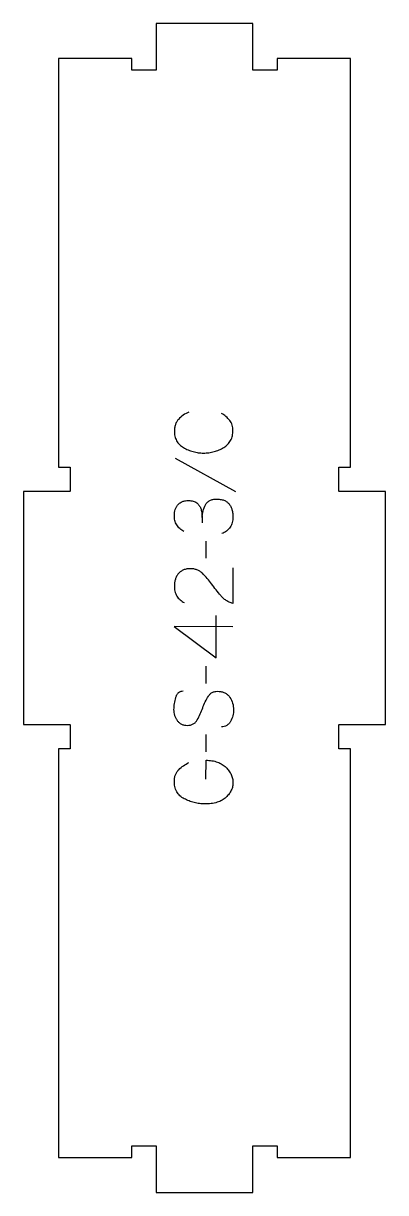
# Model space of a CAD drawing. Extents: x 0 to 186, y 0 to 600.
import ezdxf

# ---------------------------------------------------------------- set-up
doc = ezdxf.new("R2010")
doc.units = 0
doc.layers.add('1_ANYTOOL_1MMDEEP_LABELS_S', color=2, linetype='CONTINUOUS')
doc.layers.add('4_ANYTOOL_CUTTHROUGH_OUTSI', color=5, linetype='CONTINUOUS')

msp = doc.modelspace()

# ---------------------------------------------------------------- linework, layer by layer
at = {"layer": '1_ANYTOOL_1MMDEEP_LABELS_S'}
for p, q in [((77.771428, 376.592855), (108.542856, 359.407141)), ((93.414285, 334.078569), (93.499999, 325.292855)), ((98.642856, 274.164284), (98.642856, 295.935712)), ((93.414285, 269.878569), (93.499999, 261.092855)), ((93.414285, 234.821426), (93.499999, 226.035712))]:
    msp.add_line(p, q, dxfattribs=at)
for points in [[(84.799999, 400.207141, 0.059291), (81.870583, 398.67098, 0.066881), (79.421428, 396.457141, 0.04529), (78.497551, 395.140155, 0.046757), (77.830356, 393.676784, 0.04633), (77.426025, 392.036871, 0.037303), (77.299999, 390.349998, 0.054828), (77.575585, 387.844357, 0.073548), (78.473214, 385.501784, 0.073729), (80.001446, 383.532462, 0.056205), (81.992856, 382.014284, 0.033355), (84.382732, 380.793114, 0.034965), (86.916071, 379.908926, 0.034911), (89.584078, 379.378899, 0.031589), (92.299999, 379.207141, 0.032085), (95.016628, 379.381644, 0.035383), (97.683928, 379.919641, 0.035431), (100.219085, 380.818129, 0.033598), (102.607142, 382.057141, 0.058628), (104.608027, 383.619342, 0.073381), (106.126785, 385.641069, 0.072539), (107.027839, 388.087042, 0.05208), (107.299999, 390.692855, 0.033243), (107.204063, 392.13423, 0.042283), (106.892856, 393.542855, 0.042766), (106.385767, 394.785552, 0.044269), (105.671428, 395.921426, 0.055485), (103.756527, 397.933221, 0.045948), (101.471428, 399.521426)], [(82.228571, 339.049998, -0.060092), (80.142437, 340.438215, -0.080583), (78.532142, 342.339284, -0.079919), (77.584377, 344.695349, -0.055798), (77.299999, 347.235712, -0.035013), (77.409087, 348.791612, -0.047512), (77.771428, 350.305355, -0.048382), (78.357468, 351.59478, -0.050886), (79.185714, 352.742855, -0.060051), (80.232501, 353.668759, -0.058597), (81.467856, 354.323212, -0.056917), (82.978772, 354.719342, -0.03878), (84.542856, 354.821426, -0.02544), (85.780574, 354.758411, -0.041152), (86.996428, 354.532141, -0.042175), (87.936699, 354.188327, -0.059142), (88.785714, 353.664284, -0.068767), (90.018208, 352.373587, -0.072211), (90.842856, 350.792855, -0.043093), (91.310449, 348.965743, -0.035742), (91.485714, 347.085712, -0.002283), (91.517106, 345.232248, -0.003092), (91.528571, 343.378569)], [(91.528571, 346.164284, -0.052004), (92.041373, 349.497366, -0.057563), (93.264285, 352.635712, -0.070633), (94.188889, 353.910248, -0.079113), (95.444642, 354.853569, -0.075641), (97.0995, 355.430357, -0.046128), (98.857142, 355.592855, -0.033924), (100.823917, 355.459258, -0.057836), (102.724999, 354.971426, -0.060832), (104.153974, 354.212449, -0.072757), (105.328571, 353.107141, -0.05358), (106.209652, 351.712549, -0.043301), (106.807142, 350.171426, -0.042335), (107.189392, 348.272939, -0.028525), (107.299999, 346.335712, -0.059964), (106.973641, 343.624211, -0.089395), (105.874999, 341.149998, -0.089624), (103.990553, 339.22583, -0.061164), (101.599999, 337.935712)], [(107.257142, 320.364284), (107.214285, 302.064284, -0.034491), (105.466953, 302.727062, -0.037732), (103.833928, 303.633926, -0.037744), (102.359292, 304.773221, -0.03482), (101.064285, 306.114284, -0.00859), (98.665702, 309.073508, -0.008791), (96.371428, 312.114284, 0.020588), (94.137985, 314.933572, 0.025206), (91.657142, 317.535712, 0.046908), (90.3559, 318.556307, 0.051091), (88.882142, 319.303569, 0.050722), (87.233968, 319.752302, 0.041139), (85.528571, 319.892855, 0.039396), (83.720985, 319.75021, 0.058519), (81.982142, 319.260712, 0.060358), (80.575026, 318.470154, 0.061397), (79.399999, 317.364284, 0.048006), (78.47804, 316.008327, 0.045901), (77.824999, 314.503569, 0.045216), (77.42244, 312.763508, 0.034258), (77.299999, 310.978569, 0.055622), (77.593987, 308.343999, 0.079896), (78.574999, 305.899998, 0.080617), (80.240699, 303.93061, 0.060287), (82.399999, 302.492855)], [(81.885714, 257.064284, 0.071867), (80.549107, 256.87117, 0.100684), (79.367856, 256.244641, 0.047558), (78.891406, 255.770087, 0.038563), (78.502678, 255.220087, 0.037928), (78.15521, 254.522899, 0.026634), (77.899999, 253.785712, 0.028461), (77.214017, 250.762379, 0.041577), (76.957142, 247.678569, 0.036938), (77.068282, 246.176209, 0.041531), (77.412499, 244.710712, 0.041583), (77.989708, 243.333335, 0.038125), (78.778571, 242.064284, 0.057611), (79.770475, 240.994131, 0.065808), (80.991071, 240.199998, 0.06469), (82.450625, 239.722502, 0.046778), (83.985714, 239.578569, 0.052235), (85.535556, 239.740925, 0.075448), (86.985714, 240.285712, 0.076671), (88.158766, 241.201804, 0.061023), (89.042856, 242.407141, 0.021951), (90.570202, 245.435995, 0.018213), (91.849999, 248.578569, -0.02405), (93.155461, 251.680054, -0.02981), (94.785714, 254.621426, -0.068439), (95.751644, 255.762728, -0.079282), (97.003571, 256.571426, -0.076308), (98.582253, 256.996426, -0.047772), (100.228571, 257.021426, -0.046243), (101.90953, 256.728192, -0.06359), (103.480356, 256.078569, -0.064671), (104.764545, 255.105745, -0.057073), (105.778571, 253.849998, -0.067522), (107.141481, 250.881689, -0.070793), (107.642856, 247.657141, -0.064027), (107.280341, 244.518126, -0.070447), (106.099999, 241.592855, -0.054374), (105.250367, 240.434438, -0.074742), (104.139285, 239.535712, -0.075199), (102.832907, 239.012705, -0.057737), (101.428571, 238.849998)], [(93.499999, 211.935712), (93.542856, 221.707141, -0.031732), (96.550258, 221.43903, -0.048764), (99.467856, 220.694641, -0.050291), (101.778364, 219.584928, -0.060119), (103.785714, 217.999998, -0.036578), (105.27213, 216.267978, -0.050793), (106.432142, 214.308926, -0.051881), (107.099887, 212.355909, -0.053919), (107.342856, 210.307141, -0.055881), (107.135912, 208.271993, -0.055271), (106.485714, 206.332141, -0.05403), (105.32652, 204.406165, -0.038531), (103.828571, 202.721426, -0.067281), (101.717557, 201.173713, -0.049165), (99.296428, 200.149998, -0.047412), (96.092509, 199.477071, -0.028075), (92.814285, 199.292855, -0.03109), (90.122705, 199.460382, -0.031496), (87.473214, 199.962498, -0.031425), (84.844969, 200.813371, -0.02824), (82.335714, 201.971426, -0.064555), (80.184189, 203.50023, -0.078906), (78.558928, 205.566069, -0.076878), (77.584378, 208.189671, -0.050594), (77.299999, 210.992855, -0.039946), (77.432796, 212.652416, -0.052714), (77.867856, 214.255355, -0.053511), (78.583191, 215.638552, -0.05153), (79.571428, 216.842855, -0.040443), (81.99457, 218.883079, -0.04035), (84.714285, 220.507141)]]:
    msp.add_lwpolyline(points, format="xyb", dxfattribs=at)
msp.add_lwpolyline([(107.299999, 290.149998), (77.257142, 290.192855), (98.642856, 274.164284)], dxfattribs=at)
at = {"layer": '4_ANYTOOL_CUTTHROUGH_OUTSI'}
msp.add_lwpolyline([(167.5, 581.5), (130, 581.5), (130, 575.75, -0.414214), (129.75, 575.5), (117.75, 575.5, -0.414214), (117.5, 575.75), (117.5, 599.5), (68, 599.5), (68, 575.75, -0.414214), (67.75, 575.5), (55.75, 575.5, -0.414214), (55.5, 575.75), (55.5, 581.5), (18, 581.5), (18, 372), (23.75, 372, -0.414214), (24, 371.75), (24, 359.75, -0.414214), (23.75, 359.5), (0, 359.5), (0, 240), (23.75, 240, -0.414214), (24, 239.75), (24, 227.75, -0.414214), (23.75, 227.5), (18, 227.5), (18, 18), (55.5, 18), (55.5, 23.75, -0.414214), (55.75, 24), (67.75, 24, -0.414214), (68, 23.75), (68, 0), (117.5, 0), (117.5, 23.75, -0.414214), (117.75, 24), (129.75, 24, -0.414214), (130, 23.75), (130, 18), (167.5, 18), (167.5, 227.5), (161.75, 227.5, -0.414214), (161.5, 227.75), (161.5, 239.75, -0.414214), (161.75, 240), (185.5, 240), (185.5, 359.5), (161.75, 359.5, -0.414214), (161.5, 359.75), (161.5, 371.75, -0.414214), (161.75, 372), (167.5, 372)], format="xyb", close=True, dxfattribs=at)

doc.saveas('drawing.dxf')
